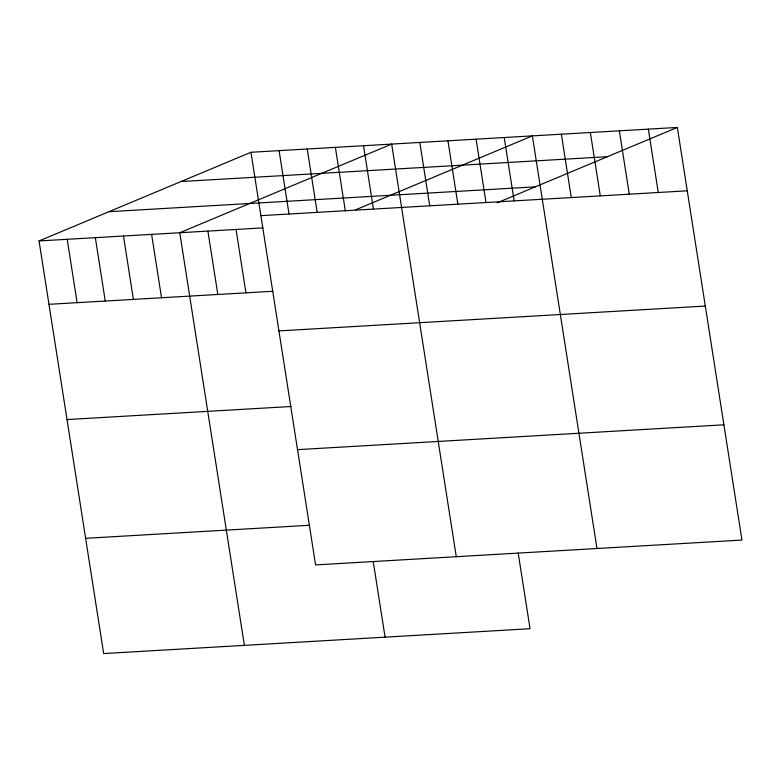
<?xml version="1.0" encoding="UTF-8"?>
<svg xmlns="http://www.w3.org/2000/svg" width="781" height="781" viewBox="0 0 781 781"><rect width="100%" height="100%" fill="white"/><g stroke="black" fill="none" stroke-linecap="round" stroke-linejoin="round"><path stroke-width="1.17" d="M518.203 553.075L530.045 628.715L103.668 653.56L39.05 240.939L250.955 152.285L677.332 127.44L741.95 540.062L315.573 564.907L250.955 152.285M355.423 209.913L532.369 135.884L596.977 548.506M497.116 202.835L677.332 127.44M181.026 181.543L607.403 156.698M108.979 211.69L535.356 186.835M260.883 215.654L687.26 190.808M39.05 240.939L263.002 227.886M48.978 304.317L272.93 291.264M278.924 330.91L705.311 306.064M67.02 419.563L290.981 406.51M297.522 449.651L723.899 424.805M85.617 538.314L309.569 525.262M648.337 129.129L658.266 192.497M619.343 130.817L629.271 194.186M590.358 132.506L600.277 195.875M561.363 134.195L571.282 197.564M504.223 137.524L514.152 200.893M476.088 139.164L486.007 202.533M447.943 140.805L457.871 204.173M419.797 142.445L429.726 205.813M456.28 556.707L391.662 144.085L179.757 232.738L244.375 645.36M363.516 145.725L373.445 209.093M335.381 147.365L345.3 210.733M373.23 561.529L385.072 637.159M307.236 149.005L317.164 212.373M279.1 150.645L289.019 214.014M236.038 229.458L245.956 292.836M207.892 231.098L217.821 294.476M151.612 234.378L161.54 297.756M123.476 236.018L133.395 299.396M95.331 237.658L105.259 301.036M67.195 239.298L77.114 302.677"/></g></svg>
